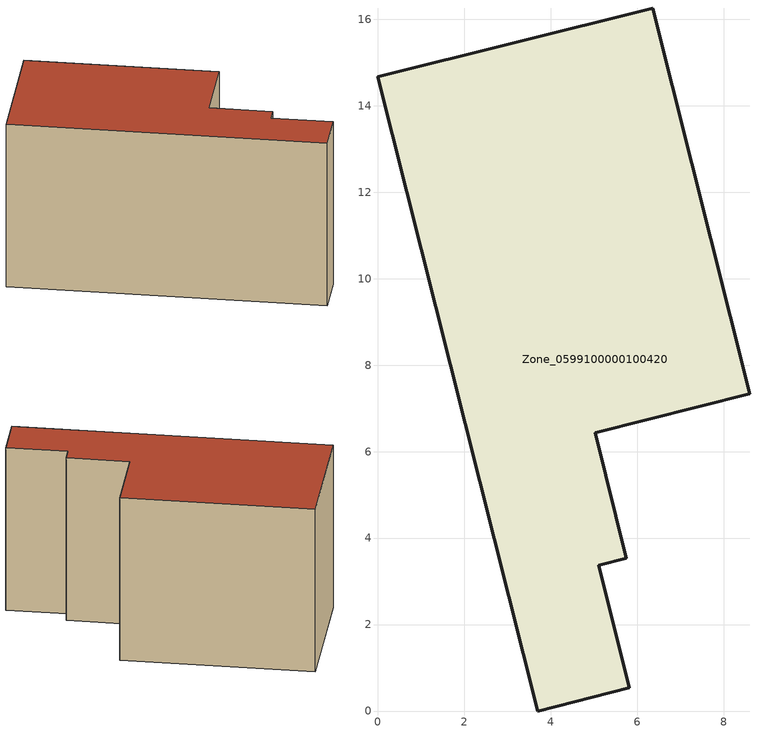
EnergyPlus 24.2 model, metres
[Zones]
Zone_0599100000100420
 floor ground (C_G): 5.02,6.44 5.75,3.53 5.11,3.37 5.82,0.54 3.7,0 0,14.67 6.36,16.26 8.6,7.34 z0
 wall outside (C_F): 5.75,3.53 5.02,6.44 8.6,7.34 6.36,16.26 0,14.67 3.7,0 5.82,0.54 5.11,3.37 5.75,3.53 z0:8.55
 roof outside (C_R): 6.36,16.26 0,14.67 3.7,0 5.82,0.54 5.11,3.37 5.75,3.53 5.02,6.44 8.6,7.34 z8.55
[BUILDING]
Pand.0599100000100420: North Axis=0; Terrain=City; Loads Convergence Tolerance Value=0.04; Temperature Convergence Tolerance Value=0.4; Solar Distribution=FullExterior; Maximum Number of Warmup Days=25; Minimum Number of Warmup Days=1
[Site:Location]
Rotterdam.The.Hague.AP_ZH_NLD Design_Conditions: Latitude=51.96; Longitude=4.45; Time Zone=1; Elevation=-4.5
[SITE:GROUNDTEMPERATURE:BUILDINGSURFACE]
18, 18, 18, 18, 18, 18, 18, 18, 18, 18, 18, 18
[MATERIAL] Thermal Absorptance=0.9; Solar Absorptance=0.7; Visible Absorptance=0.7
Name | Roughness | Thickness | Conductivity | Density | Specific Heat
G.TI.1965-1974 | MediumSmooth | 0.15 | 0.882353 | 540 | 1210
F.TI.1965-1974 | Rough | 0.3 | 0.697674 | 1920 | 840
R.TI.1965-1974 | MediumRough | 0.2 | 0.232558 | 1500 | 1000
[CONSTRUCTION]
C_G: G.TI.1965-1974
C_F: F.TI.1965-1974
C_R: R.TI.1965-1974
[ZONE]
Zone_0599100000100420: Type=1; Multiplier=1; Ceiling Height=Autocalculate; Volume=Autocalculate; Floor Area=autocalculate; Part of Total Floor Area=Yes
[ZONEINFILTRATION:DESIGNFLOWRATE]
Infil_Zone_0599100000100420: Zone or ZoneList or Space or SpaceList=Zone_0599100000100420; Schedule=AlwaysOn; Design Flow Rate Calculation Method=Flow/Area; Flow Rate per Floor Area=0.003; Constant Term Coefficient=1; Temperature Term Coefficient=0; Velocity Term Coefficient=0; Velocity Squared Term Coefficient=0
[HVACTEMPLATE:ZONE:IDEALLOADSAIRSYSTEM]
Zone_0599100000100420: Maximum Heating Supply Air Temperature=50; Minimum Cooling Supply Air Temperature=13; Maximum Heating Supply Air Humidity Ratio=0.0156; Minimum Cooling Supply Air Humidity Ratio=0.0077; Heating Limit=NoLimit; Cooling Limit=NoLimit; Dehumidification Control Type=ConstantSensibleHeatRatio; Cooling Sensible Heat Ratio=0.7; Dehumidification Setpoint=60; Humidification Control Type=None; Humidification Setpoint=30; Outdoor Air Method=None; Outdoor Air Flow Rate per Person=0.00944; Outdoor Air Flow Rate per Zone Floor Area=0; Outdoor Air Flow Rate per Zone=0; Demand Controlled Ventilation Type=None; Outdoor Air Economizer Type=NoEconomizer; Heat Recovery Type=None; Sensible Heat Recovery Effectiveness=0.7; Latent Heat Recovery Effectiveness=0.65
[ZONECONTROL:THERMOSTAT]
ThermostatControl_Zone_0599100000100420: Zone or ZoneList=Zone_0599100000100420; Control Type Schedule=DualSetpointControlType; Control 1=Thermostat_Zone_0599100000100420; Temperature Difference Between Cutout And Setpoint=0
[THERMOSTATSETPOINT:DUALSETPOINT]
Thermostat_Zone_0599100000100420: Heating Setpoint Temperature Schedule=HeatingSetpoint_Zone_0599100000100420; Cooling Setpoint Temperature Schedule=CoolingSetpoint_Zone_0599100000100420
[SCHEDULE:COMPACT]
HeatingSetpoint_Zone_0599100000100420: Through: 12/31, For: AllDays, Until: 24:00, 21
CoolingSetpoint_Zone_0599100000100420: Through: 12/31, For: AllDays, Until: 24:00, 24
DualSetpointControlType: Through: 12/31, For: AllDays, Until: 24:00, 4
AlwaysOn: Through: 12/31, For: AllDays, Until: 24:00, 1
